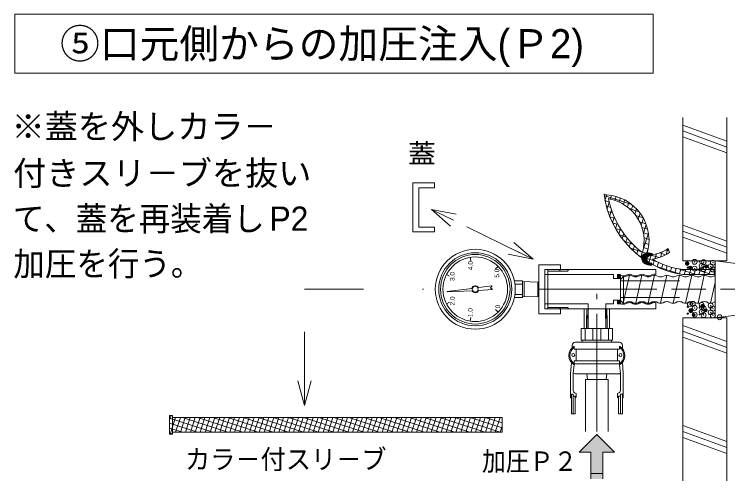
# Model space of a CAD drawing. Units: millimetres, scale not verified. Extents: x 1174 to 5374, y -54 to 2953.
# Drawn here: x 3285 to 4012, y 1352 to 1827 of the extents above; entities that cross this region are included whole.
import ezdxf
from ezdxf.enums import TextEntityAlignment as Align

# ---------------------------------------------------------------- set-up
doc = ezdxf.new("R2010")
doc.units = ezdxf.units.MM
doc.header["$LTSCALE"] = 10
doc.header["$PDMODE"] = 32
doc.header["$PDSIZE"] = 5
doc.linetypes.add('CHAIN', pattern=[18.5, 12, -1.5, 3.5, -1.5])
doc.linetypes.add('DASHED_SPACED', pattern=[12, 6, -6])
for name, color, linetype, lineweight in [('1 外形線', 7, 'Continuous', 13), ('2 細線', 3, 'Continuous', 9), ('3 隠れ線', 2, 'DASHED_SPACED', 13), ('4 中心線', 1, 'CHAIN', 5), ('6 寸法線', 4, 'Continuous', 13)]:
    doc.layers.add(name, color=color, linetype=linetype, lineweight=lineweight)
doc.styles.add('ＭＳ Ｐゴシック', font='')
doc.styles.get('ＭＳ Ｐゴシック').set_extended_font_data('MS PGothic')
pattern_1 = [(135, (11882.9, 4541.19), (-0.22451, -0.22451), [])]
pattern_2 = [(72, (-35080.2, 26842.42), (-4.52941, 1.47169), []), (162, (-35080.2, 26842.42), (-1.47169, -4.52941), [])]

msp = doc.modelspace()

# ---------------------------------------------------------------- hatches: boundary and pattern name
at = {"layer": '1 外形線'}
msp.add_hatch(color=5, dxfattribs=at).paths.add_polyline_path([(3878.43, 1398.98), (3860.43, 1380.98), (3872.43, 1380.98), (3872.43, 1353.98), (3884.43, 1353.98), (3884.43, 1380.98), (3896.43, 1380.98)])
at = {"layer": '2 細線'}
h = msp.add_hatch(dxfattribs=at)
h.set_pattern_fill('USER', color=256, style=0, pattern_type=2)
h.set_pattern_definition(pattern_2)
h.paths.add_polyline_path([(3925.19, 1578.3, -0.38501), (3929.52, 1583.2, 0.50065), (3885.75, 1643.4, 0.20935)])
h.paths.add_polyline_path([(3890.42, 1639, -0.45293), (3924.76, 1584.43, -0.18435)], flags=16)
h = msp.add_hatch(dxfattribs=at)
h.set_pattern_fill('USER', color=256, style=0, pattern_type=2)
h.set_pattern_definition(pattern_2)
h.paths.add_polyline_path([(3965.89, 1562.03), (3998.89, 1562.03), (3998.89, 1567.03), (3965.89, 1567.03), (3965.89, 1567.03, -0.09061), (3935, 1577.66, 0.10009), (3952.43, 1584.45), (3951.11, 1588.41, -0.12226), (3930.5, 1581.49, 0.32725), (3928.69, 1575.95, 0.10583)])
for points in [[(3968.54, 1573.31, -1), (3972.41, 1573.31, -1)], [(3975.02, 1569.06, -1), (3972.12, 1569.06, -1)], [(3991.69, 1570.29, -1), (3988.79, 1570.29, -1)], [(3972.18, 1525.19, -1), (3976.04, 1525.19, -1)], [(3984.24, 1529.86, -1), (3988.11, 1529.86, -1)], [(3990.72, 1525.61, -1), (3987.82, 1525.61, -1)], [(3978.65, 1520.94, -1), (3975.75, 1520.94, -1)]]:
    msp.add_hatch(color=256, dxfattribs=at).paths.add_polyline_path(points)
h = msp.add_hatch(dxfattribs=at)
h.set_pattern_fill('USER', color=256, style=0, pattern_type=2)
h.set_pattern_definition(pattern_1)
h.paths.add_polyline_path([(3899.43, 1562.06), (3902.43, 1562.06), (3902.43, 1558.05), (3899.43, 1558.05)])
h = msp.add_hatch(dxfattribs=at)
h.set_pattern_fill('USER', color=256, style=0, pattern_type=2)
h.set_pattern_definition(pattern_1)
h.paths.add_polyline_path([(3902.43, 1532.06), (3899.43, 1532.06), (3899.43, 1536.05), (3902.43, 1536.05)])
h = msp.add_hatch(dxfattribs=at)
h.set_pattern_fill('USER', color=256, style=0, pattern_type=2)
h.set_pattern_definition(pattern_2)
h.paths.add_polyline_path([(3781.98, 1401.54), (3781.98, 1416.54), (3446.45, 1416.53), (3446.45, 1418.53), (3443.45, 1418.53), (3443.45, 1399.53), (3446.45, 1399.53), (3446.45, 1401.53)])

# ---------------------------------------------------------------- linework, layer by layer
at = {"layer": '1 外形線'}
for p, q in [((3965.89, 1576.05), (3965.89, 1722.05)), ((4010.89, 1576.05), (4010.89, 1722.05)), ((4010.89, 1576.05), (4010.89, 1722.05)), ((3965.89, 1714.24), (4010.89, 1697.87)), ((3965.89, 1708.24), (4010.89, 1691.87)), ((3965.89, 1702.24), (4010.89, 1685.87)), ((3691.09, 1630.39), (3691.09, 1655.39)), ((3713.09, 1655.39), (3691.09, 1655.39)), ((3691.09, 1630.39), (3691.09, 1655.39)), ((3697.09, 1630.39), (3697.09, 1650.39)), ((3713.09, 1650.39), (3697.09, 1650.39)), ((3713.09, 1650.39), (3713.09, 1655.39)), ((3691.09, 1630.39), (3691.09, 1605.39)), ((3697.09, 1630.39), (3697.09, 1610.39)), ((3713.09, 1610.39), (3697.09, 1610.39)), ((3713.09, 1610.39), (3713.09, 1605.39)), ((3965.89, 1612.24), (4010.89, 1595.87)), ((3965.89, 1606.24), (4010.89, 1589.87)), ((3713.09, 1605.39), (3691.09, 1605.39)), ((3965.89, 1600.24), (4010.89, 1583.87)), ((3750.05, 1575.97), (3749.49, 1579.53)), ((3775.34, 1567.76), (3777.88, 1570.3)), ((3819.43, 1547.06), (3819.43, 1572.06)), ((3841.43, 1572.06), (3819.43, 1572.06)), ((3819.43, 1547.05), (3819.43, 1572.05)), ((3841.43, 1567.06), (3841.43, 1572.06)), ((4010.89, 1576.05), (3965.89, 1576.05)), ((3728.54, 1560.35), (3725.34, 1561.98)), ((3825.43, 1547.06), (3825.43, 1567.06)), ((3848.43, 1567.06), (3825.43, 1567.06)), ((3825.43, 1562.06), (3895.43, 1562.06)), ((3828.43, 1547.06), (3828.43, 1567.06)), ((3848.43, 1565.56), (3828.43, 1565.56)), ((3841.43, 1567.06), (3839.93, 1565.56)), ((3938.43, 1567.05), (3848.43, 1567.06)), ((3848.43, 1565.56), (3849.93, 1567.06)), ((3895.43, 1558.05), (3895.43, 1562.06)), ((3902.43, 1547.05), (3902.43, 1562.06)), ((3938.43, 1562.18), (3938.43, 1567.05)), ((3802.63, 1555.45), (3794.44, 1555.45)), ((3818.23, 1554.3), (3802.62, 1554.84)), ((3802.63, 1555.45), (3802.63, 1538.65)), ((3804.58, 1539.33), (3804.58, 1554.77)), ((3902.43, 1558.05), (3895.43, 1558.05)), ((3903.17, 1561.05), (3902.43, 1561.4)), ((3905.58, 1559.92), (3902.43, 1557.06)), ((3905.58, 1534.14), (3911.64, 1561.3)), ((3905.58, 1532.57), (3905.58, 1559.92)), ((3909.17, 1561.87), (3907.4, 1561.05)), ((3909.17, 1560.85), (3907.4, 1560.04)), ((3915.87, 1561.05), (3914.1, 1561.87)), ((3915.87, 1560.04), (3914.1, 1560.85)), ((3917.99, 1532.8), (3924.34, 1561.3)), ((3921.87, 1561.87), (3920.1, 1561.05)), ((3921.87, 1560.85), (3920.1, 1560.04)), ((3928.57, 1561.05), (3926.8, 1561.87)), ((3928.57, 1560.04), (3926.8, 1560.85)), ((3930.69, 1532.8), (3937.04, 1561.3)), ((3934.57, 1561.87), (3932.8, 1561.05)), ((3934.57, 1560.85), (3932.8, 1560.04)), ((3941.27, 1560.04), (3939.5, 1560.85)), ((3943.39, 1532.8), (3949.74, 1561.3)), ((3947.27, 1560.85), (3945.5, 1560.04)), ((3953.97, 1560.04), (3952.2, 1560.85)), ((3956.09, 1532.8), (3962.44, 1561.3)), ((3959.97, 1560.85), (3958.2, 1560.04)), ((3966.67, 1560.04), (3964.9, 1560.85)), ((3968.79, 1532.8), (3975.14, 1561.3)), ((3972.67, 1560.85), (3970.9, 1560.04)), ((3979.37, 1560.04), (3977.6, 1560.85)), ((3981.49, 1532.8), (3987.84, 1561.3)), ((3985.37, 1560.85), (3983.6, 1560.04)), ((3992.07, 1560.04), (3990.3, 1560.85)), ((3998.07, 1560.85), (3996.3, 1560.04)), ((3725.92, 1544.84), (3751.15, 1547.95)), ((3757.8, 1548.77), (3771.69, 1550.49)), ((3771.69, 1550.49), (3770.17, 1548.41)), ((3772.03, 1546.64), (3770.17, 1548.41)), ((3802.63, 1552.29), (3794.97, 1552.29)), ((3818.23, 1539.81), (3818.23, 1554.3)), ((3818.23, 1554.3), (3819.43, 1553.05)), ((3819.43, 1552.05), (3819.43, 1542.05)), ((3994.19, 1532.8), (3998.89, 1553.9)), ((3725.92, 1544.84), (3725.97, 1544.24)), ((3725.97, 1544.24), (3751.36, 1545.56)), ((3758.05, 1545.91), (3772.03, 1546.64)), ((3802.63, 1541.81), (3794.97, 1541.81)), ((3818.23, 1539.81), (3819.43, 1541.05)), ((3819.43, 1547.05), (3819.43, 1522.05)), ((3825.43, 1547.05), (3825.43, 1527.05)), ((3828.43, 1547.05), (3828.43, 1527.05)), ((3902.43, 1547.05), (3902.43, 1532.06)), ((3728.54, 1533.76), (3725.34, 1532.13)), ((3802.63, 1538.65), (3794.44, 1538.65)), ((3818.23, 1539.81), (3802.62, 1539.27)), ((3895.43, 1536.05), (3895.43, 1532.06)), ((3902.43, 1536.05), (3895.43, 1536.05)), ((3905.58, 1532.57), (3902.43, 1535.72)), ((3909.52, 1534.07), (3907.75, 1533.25)), ((3909.52, 1533.07), (3907.75, 1532.25)), ((3915.52, 1533.25), (3913.75, 1534.07)), ((3915.52, 1532.25), (3913.75, 1533.07)), ((3922.22, 1534.07), (3920.45, 1533.25)), ((3922.22, 1533.07), (3920.45, 1532.25)), ((3928.22, 1533.25), (3926.45, 1534.07)), ((3928.22, 1532.25), (3926.45, 1533.07)), ((3934.92, 1534.07), (3933.15, 1533.25)), ((3934.92, 1533.07), (3933.15, 1532.25)), ((3938.43, 1527.06), (3938.43, 1533.29)), ((3940.92, 1533.25), (3939.15, 1534.07)), ((3947.62, 1534.07), (3945.85, 1533.25)), ((3953.62, 1533.25), (3951.85, 1534.07)), ((3960.32, 1534.07), (3958.55, 1533.25)), ((3966.32, 1533.25), (3964.55, 1534.07)), ((3973.02, 1534.07), (3971.25, 1533.25)), ((3979.02, 1533.25), (3977.25, 1534.07)), ((3985.72, 1534.07), (3983.95, 1533.25)), ((3991.72, 1533.25), (3989.95, 1534.07)), ((3998.42, 1534.07), (3996.65, 1533.25)), ((3775.34, 1526.35), (3777.88, 1523.8)), ((3825.43, 1532.06), (3869.43, 1532.06)), ((3848.43, 1527.06), (3825.43, 1527.05)), ((3848.43, 1528.56), (3828.43, 1528.55)), ((3841.43, 1527.05), (3839.93, 1528.55)), ((3841.43, 1527.05), (3841.43, 1522.05)), ((3848.43, 1528.56), (3849.93, 1527.06)), ((3869.43, 1527.06), (3848.43, 1527.06)), ((3865.43, 1527.06), (3865.43, 1507.06)), ((3868.35, 1527.06), (3867.96, 1507.06)), ((3868.35, 1527.06), (3867.96, 1514.36)), ((3888.51, 1527.06), (3868.35, 1527.06)), ((3888.51, 1527.06), (3868.35, 1527.06)), ((3869.52, 1527.06), (3869.12, 1507.06)), ((3869.51, 1527.06), (3869.12, 1514.36)), ((3869.43, 1532.06), (3869.43, 1507.06)), ((3887.75, 1507.06), (3887.35, 1527.06)), ((3887.35, 1527.06), (3887.75, 1514.36)), ((3887.43, 1532.06), (3887.43, 1507.06)), ((3887.43, 1532.06), (3895.43, 1532.06)), ((3938.43, 1527.06), (3887.43, 1527.06)), ((3888.91, 1507.06), (3888.51, 1527.06)), ((3888.51, 1527.06), (3888.91, 1514.36)), ((3891.43, 1527.06), (3891.43, 1507.06)), ((3902.82, 1532.25), (3902.43, 1532.43)), ((3841.43, 1522.05), (3819.43, 1522.05)), ((3750.05, 1518.13), (3749.49, 1514.58)), ((3965.89, 1352.05), (3965.89, 1518.05)), ((4010.89, 1518.05), (3965.89, 1518.05)), ((4010.89, 1352.05), (4010.89, 1518.05)), ((3862.43, 1507.06), (3894.43, 1507.06)), ((3862.43, 1507.06), (3862.43, 1495.06)), ((3865.43, 1507.06), (3869.43, 1507.06)), ((3866.43, 1507.06), (3866.43, 1495.06)), ((3887.43, 1507.06), (3869.43, 1507.06)), ((3874.43, 1507.06), (3874.43, 1495.06)), ((3882.43, 1507.06), (3882.43, 1495.06)), ((3891.43, 1507.06), (3887.43, 1507.06)), ((3890.43, 1507.06), (3890.43, 1495.06)), ((3894.43, 1507.06), (3894.43, 1495.06)), ((3965.89, 1510.24), (4010.89, 1493.87)), ((3965.89, 1504.24), (4010.89, 1487.87)), ((3965.89, 1498.24), (4010.89, 1481.87)), ((3853.32, 1490.06), (3853.32, 1487.49)), ((3856.32, 1493.06), (3901.43, 1493.06)), ((3862.43, 1495.06), (3894.43, 1495.06)), ((3863.43, 1495.06), (3863.43, 1493.06)), ((3893.43, 1495.06), (3893.43, 1493.06)), ((3904.43, 1490.06), (3904.43, 1486.54)), ((3853.32, 1486.06), (3853.33, 1486.06)), ((3853.32, 1486.06), (3853.32, 1486.04)), ((3855.43, 1489.08), (3855.43, 1486.06)), ((3855.43, 1486.06), (3901.43, 1486.06)), ((3857.43, 1486.06), (3857.43, 1474.06)), ((3899.43, 1486.06), (3899.43, 1474.06)), ((3901.43, 1489.08), (3901.43, 1486.06)), ((3852.46, 1472.54), (3851.47, 1461.21)), ((3855.26, 1470.13), (3854.48, 1461.21)), ((3855.43, 1474.06), (3901.43, 1474.06)), ((3855.43, 1474.06), (3855.43, 1470.03)), ((3855.43, 1471.06), (3901.43, 1471.06)), ((3901.43, 1474.06), (3901.43, 1470.03)), ((3901.61, 1470.13), (3902.39, 1461.21)), ((3904.41, 1472.54), (3905.4, 1461.21)), ((3851.47, 1461.21), (3851.47, 1437.06)), ((3854.48, 1461.21), (3854.48, 1444.06)), ((3856.32, 1461.06), (3901.43, 1461.06)), ((3868.18, 1461.06), (3863.18, 1461.06)), ((3868.93, 1455.06), (3868.18, 1461.06)), ((3887.93, 1455.06), (3888.68, 1461.06)), ((3893.68, 1461.06), (3888.68, 1461.06)), ((3902.39, 1461.21), (3902.39, 1444.06)), ((3905.4, 1461.21), (3905.4, 1437.06)), ((3866.77, 1455.06), (3890.1, 1455.06)), ((3866.77, 1455.06), (3866.77, 1402.05)), ((3868.18, 1455.06), (3888.68, 1455.06)), ((3890.1, 1455.06), (3890.1, 1402.05)), ((3854.47, 1440.06), (3852.47, 1440.06)), ((3852.47, 1440.06), (3852.47, 1420.06)), ((3854.47, 1440.06), (3854.47, 1420.06)), ((3857.48, 1440.18), (3857.48, 1437.06)), ((3899.39, 1440.18), (3899.39, 1437.06)), ((3902.4, 1440.06), (3902.4, 1420.06)), ((3902.4, 1440.06), (3904.4, 1440.06)), ((3904.4, 1440.06), (3904.4, 1420.06)), ((3856.47, 1438.06), (3854.47, 1438.06)), ((3856.47, 1438.06), (3856.47, 1420.06)), ((3856.48, 1436.06), (3856.47, 1436.06)), ((3900.39, 1436.06), (3900.4, 1436.06)), ((3900.4, 1438.06), (3902.4, 1438.06)), ((3900.4, 1438.06), (3900.4, 1420.06)), ((3852.47, 1420.06), (3856.47, 1420.06)), ((3904.4, 1420.06), (3900.4, 1420.06)), ((3965.89, 1408.24), (4010.89, 1391.87)), ((3965.89, 1402.24), (4010.89, 1385.87)), ((3965.89, 1396.24), (4010.89, 1379.87))]:
    msp.add_line(p, q, dxfattribs=at)
at = {"layer": '1 外形線', "color": 212, "lineweight": 9}
msp.add_line((3966.1, 1533.27), (3966.1, 1533.27), dxfattribs=at)
at = {"layer": '1 外形線', "color": 5}
for p, q in [((3878.43, 1398.98), (3860.43, 1380.98)), ((3878.43, 1398.98), (3896.43, 1380.98)), ((3860.43, 1380.98), (3872.43, 1380.98)), ((3872.43, 1353.98), (3872.43, 1380.98)), ((3884.43, 1353.98), (3884.43, 1380.98)), ((3884.43, 1380.98), (3896.43, 1380.98)), ((3872.73, 1359.35), (3884.73, 1359.35))]:
    msp.add_line(p, q, dxfattribs=at)
at = {"layer": '1 外形線'}
for centre, radius in [((3754.63, 1547.05), 40.68), ((3754.63, 1547.05), 37.2), ((3754.63, 1547.05), 35.4), ((3754.63, 1547.05), 32.88), ((3754.63, 1547.05), 3), ((3854.43, 1480.06), 1.5), ((3902.43, 1480.06), 1.5)]:
    msp.add_circle(centre, radius, dxfattribs=at)
for centre, radius, start, end in [((3886.24, 1643.36), 0.5, 87.64408, 187.56079), ((3890.91, 1639), 0.5, 78.86902, 191.34047), ((3911.64, 1555.32), 7, 69.36613, 110.63387), ((3924.34, 1555.32), 7, 69.36613, 110.63387), ((3937.04, 1555.32), 7, 78.488, 110.63387), ((3905.29, 1566.67), 6, 249.36383, 290.63395), ((3906.36, 1561.94), 2.17, 248.89885, 298.59013), ((3911.64, 1554.3), 7, 69.36613, 110.63387), ((3917.99, 1566.67), 6, 249.36383, 290.63395), ((3917.99, 1565.65), 6, 249.36383, 290.63395), ((3924.34, 1554.3), 7, 69.36613, 110.63387), ((3930.69, 1566.67), 6, 249.36383, 290.63395), ((3930.69, 1565.65), 6, 249.36383, 290.63395), ((3937.04, 1554.3), 7, 69.36613, 110.63387), ((3943.39, 1565.65), 6, 249.36383, 290.63395), ((3949.74, 1554.3), 7, 69.36613, 110.63387), ((3956.09, 1565.65), 6, 249.36383, 290.63395), ((3962.44, 1554.3), 7, 69.36613, 110.63387), ((3968.79, 1565.65), 6, 249.36383, 290.63395), ((3975.14, 1554.3), 7, 69.36613, 110.63387), ((3981.49, 1565.65), 6, 249.36383, 290.63395), ((3987.84, 1554.3), 7, 69.36613, 110.63387), ((3994.19, 1565.65), 6, 249.36383, 290.63395), ((4000.54, 1554.3), 7, 103.6214, 110.63387), ((3754.63, 1547.05), 3.6, 28.52891, 165.52878), ((3754.63, 1547.05), 3.6, 204.47122, 341.47109), ((3913.98, 1509.66), 24.39, 104.78266, 110.123), ((3911.64, 1528.45), 6, 69.36605, 110.63008), ((3911.64, 1527.45), 6, 69.36605, 110.63008), ((3917.99, 1539.8), 7, 249.36613, 290.63387), ((3924.34, 1528.45), 6, 69.36605, 110.63008), ((3924.34, 1527.45), 6, 69.36605, 110.63008), ((3930.69, 1539.8), 7, 249.36613, 290.63387), ((3937.04, 1528.45), 6, 69.36605, 110.63008), ((3937.04, 1527.45), 6, 76.52874, 110.63008), ((3943.39, 1539.8), 7, 249.36613, 290.63387), ((3949.74, 1528.45), 6, 69.36605, 110.63008), ((3956.09, 1539.8), 7, 249.36613, 290.63387), ((3962.44, 1528.45), 6, 69.36605, 110.63008), ((3968.79, 1539.8), 7, 249.36613, 290.63387), ((3975.14, 1528.45), 6, 69.36605, 110.63008), ((3981.49, 1539.8), 7, 249.36613, 290.63387), ((3987.84, 1528.45), 6, 69.36605, 110.63008), ((3994.19, 1539.8), 7, 249.36613, 290.63387), ((4000.54, 1528.45), 6, 105.94747, 110.63008), ((3905.29, 1538.8), 7, 249.36613, 290.63387), ((3917.99, 1538.8), 7, 249.36613, 290.63387), ((3930.69, 1538.8), 7, 249.36613, 290.63387), ((3856.32, 1490.06), 3, 90, 180), ((3901.43, 1490.06), 3, 0, 90), ((3860.93, 1479.56), 11, 119.99558, 240.00442), ((3860.93, 1479.56), 10, 123.36198, 236.63802), ((3895.93, 1479.56), 11, 299.99558, 60.00442), ((3895.93, 1479.56), 10, 303.36198, 56.63802), ((3856.32, 1464.06), 3, 233.08503, 270), ((3901.43, 1464.06), 3, 270, 288.56064), ((3857.48, 1444.06), 3, 180, 255.52249), ((3856.48, 1440.18), 1, 0, 75.52249), ((3900.39, 1440.18), 1, 104.47751, 180), ((3899.39, 1444.06), 3, 284.47751, 0), ((3852.47, 1437.06), 1, 180, 270), ((3856.48, 1437.06), 1, 270, 0), ((3900.39, 1437.06), 1, 180, 270), ((3904.4, 1437.06), 1, 270, 0)]:
    msp.add_arc(centre, radius, start, end, dxfattribs=at)
msp.add_point((3996.55, 1567.23), dxfattribs=at)
at = {"layer": '1 外形線', "color": 9}
msp.add_point((4003.52, 1518.56), dxfattribs=at)
at = {"layer": '2 細線'}
for p, q in [((3951.11, 1588.41), (3952.43, 1584.45)), ((3998.89, 1576.05), (3998.89, 1518.05)), ((4049.89, 1569.55), (3998.89, 1576.05)), ((3899.43, 1558.05), (3899.43, 1562.06)), ((3899.43, 1562.06), (3902.43, 1562.06)), ((3965.89, 1567.03), (3998.89, 1567.03)), ((3965.89, 1562.03), (3998.89, 1562.03)), ((3899.43, 1536.06), (3899.43, 1532.06)), ((3899.43, 1532.06), (3902.43, 1532.06)), ((4049.89, 1524.55), (3998.89, 1518.05)), ((3443.45, 1399.53), (3443.45, 1418.53)), ((3443.45, 1418.53), (3446.45, 1418.53)), ((3446.45, 1399.53), (3446.45, 1418.53)), ((3781.98, 1416.54), (3446.45, 1416.53)), ((3781.98, 1401.53), (3781.98, 1416.54)), ((3443.45, 1399.53), (3446.45, 1399.53)), ((3781.98, 1401.54), (3446.45, 1401.53))]:
    msp.add_line(p, q, dxfattribs=at)
for centre, radius in [((3970.47, 1573.31), 1.93), ((3970.96, 1569.08), 0.636), ((3973.57, 1569.06), 1.45), ((3982.93, 1575.12), 0.424), ((3990.24, 1570.29), 1.45), ((3992.67, 1575.51), 0.277), ((3982.93, 1568.18), 0.424), ((3992.67, 1568.56), 0.277), ((3970.96, 1529.13), 0.636), ((3974.11, 1525.19), 1.93), ((3982.93, 1528.23), 0.424), ((3986.18, 1529.86), 1.93), ((3989.27, 1525.61), 1.45), ((3992.67, 1528.61), 0.277), ((3970.96, 1522.19), 0.636), ((3977.2, 1520.94), 1.45), ((3982.93, 1521.28), 0.424), ((3992.67, 1521.67), 0.277)]:
    msp.add_circle(centre, radius, dxfattribs=at)
for centre, radius, start, end in [((3979.8, 1655.89), 94.88, 187.56079, 261.56674), ((3885.11, 1596.92), 46.49, 340.48772, 89.21169), ((3979.08, 1656.69), 90.41, 191.2845, 233.06544), ((3883.65, 1596.65), 42.89, 343.44054, 80.9094), ((3926.86, 1626.47), 45.12, 272.62517, 302.50657), ((3926.93, 1624.16), 47.19, 279.84688, 302.70907), ((3979.52, 1656.87), 90.87, 240.66214, 261.372)]:
    msp.add_arc(centre, radius, start, end, dxfattribs=at)
at = {"layer": '2 細線', "lineweight": 60}
for centre, radius, start, end in [((3930.07, 1578.35), 4.88, 68.21432, 258.67605), ((3931.4, 1577.9), 5, 69.45161, 262.35194), ((3932.4, 1577.64), 5, 71.1653, 271.16374), ((3933.37, 1577.48), 4.93, 69.48833, 280.58822)]:
    msp.add_arc(centre, radius, start, end, dxfattribs=at)
at = {"layer": '2 細線'}
for p in [(3977.99, 1574.95), (3987.15, 1574.54), (3996.55, 1574.18), (3977.99, 1568), (3985.23, 1570.96), (3987.15, 1567.59), (3994.26, 1570.44), (3973.1, 1532.01), (3976.18, 1532.23), (3985.23, 1531.01), (3994.26, 1530.49), (3977.99, 1528.05), (3985.23, 1524.07), (3987.15, 1527.64), (3994.26, 1523.54), (3996.55, 1527.28), (3977.99, 1521.1), (3987.15, 1520.7), (3996.55, 1520.34)]:
    msp.add_point(p, dxfattribs=at)
at = {"layer": '3 隠れ線'}
for p, q in [((3902.43, 1555.56), (3998.89, 1555.56)), ((3902.43, 1538.56), (3998.89, 1538.56))]:
    msp.add_line(p, q, dxfattribs=at)
at = {"layer": '4 中心線'}
for p, q in [((3819.43, 1547.06), (5129.45, 1547.05)), ((3878.43, 1402.05), (3878.43, 1542.36))]:
    msp.add_line(p, q, dxfattribs=at)
at = {"layer": '6 寸法線'}
for p, q in [((3285.89, 1767.06), (3285.89, 1827.06)), ((3285.89, 1827.06), (3935.89, 1827.06)), ((3935.89, 1767.06), (3935.89, 1827.06)), ((3285.89, 1767.06), (3935.89, 1767.06)), ((3729.45, 1611.31), (3709.93, 1628.31)), ((3709.93, 1628.31), (3735.34, 1623.35)), ((3709.93, 1628.31), (3732.39, 1617.33)), ((3794.05, 1594.64), (3813.57, 1577.64)), ((3813.57, 1577.64), (3791.11, 1588.62)), ((3813.57, 1577.64), (3788.17, 1582.6)), ((3580.74, 1428.69), (3574.04, 1453.69)), ((3587.44, 1453.69), (3580.74, 1428.69)), ((3580.74, 1428.69), (3580.74, 1453.69))]:
    msp.add_line(p, q, dxfattribs=at)
at = {"layer": '6 寸法線', "linetype": 'DASHED_SPACED'}
msp.add_line((3800.1, 1584.23), (3723.41, 1621.72), dxfattribs=at)
msp.add_lwpolyline([(3580.74, 1443.69), (3580.74, 1547.06), (3702.09, 1547.06)], dxfattribs=at)

# ---------------------------------------------------------------- texts
at = {"layer": '1 外形線', "style": 'ＭＳ Ｐゴシック', "width": 0.95}
for s, p in [('4.0', (3753.42, 1566.63)), ('3.0', (3735.12, 1555.52)), ('5.0', (3780.44, 1558.85)), ('2.0', (3735.12, 1530.55)), ('1.0', (3753.42, 1518.67))]:
    msp.add_text(s, height=4.751, rotation=90, dxfattribs=at).set_placement(p, align=Align.BOTTOM_LEFT)
at = {"layer": '1 外形線', "style": 'ＭＳ Ｐゴシック'}
msp.add_text('0', height=4.75, rotation=90, dxfattribs=at).set_placement((3781.4, 1527.58), align=Align.BOTTOM_LEFT)
at = {"layer": '6 寸法線', "style": 'ＭＳ Ｐゴシック'}
msp.add_text('⑤口元側からの加圧注入(Ｐ2)', height=29.69, dxfattribs=at).set_placement((3331.87, 1797.06), align=Align.MIDDLE_LEFT)
for s, p in [('※蓋を外しカラ－', (3282.48, 1725.13)), ('付きスリ－ブを抜い', (3284.04, 1677.64)), ('P2', (3545.12, 1631.29))]:
    msp.add_text(s, height=24.74, dxfattribs=at).set_placement(p, align=Align.TOP_LEFT)
for s, width, p in [('蓋', 1.05, (3686.13, 1669.36)), ('カラ－付スリ－ブ', 0.95, (3459.1, 1358.06)), ('加圧Ｐ２', 0.9, (3761.45, 1356.13))]:
    msp.add_text(s, height=19.79, dxfattribs=dict(at, width=width)).set_placement(p, align=Align.BOTTOM_LEFT)
at = {"layer": '6 寸法線', "style": 'ＭＳ Ｐゴシック', "width": 0.95}
for s, p in [('て、蓋を再装着し', (3283.76, 1631.29)), ('加圧を行う。', (3284.33, 1585.36))]:
    msp.add_text(s, height=24.74, dxfattribs=at).set_placement(p, align=Align.TOP_LEFT)

doc.saveas('drawing.dxf')
